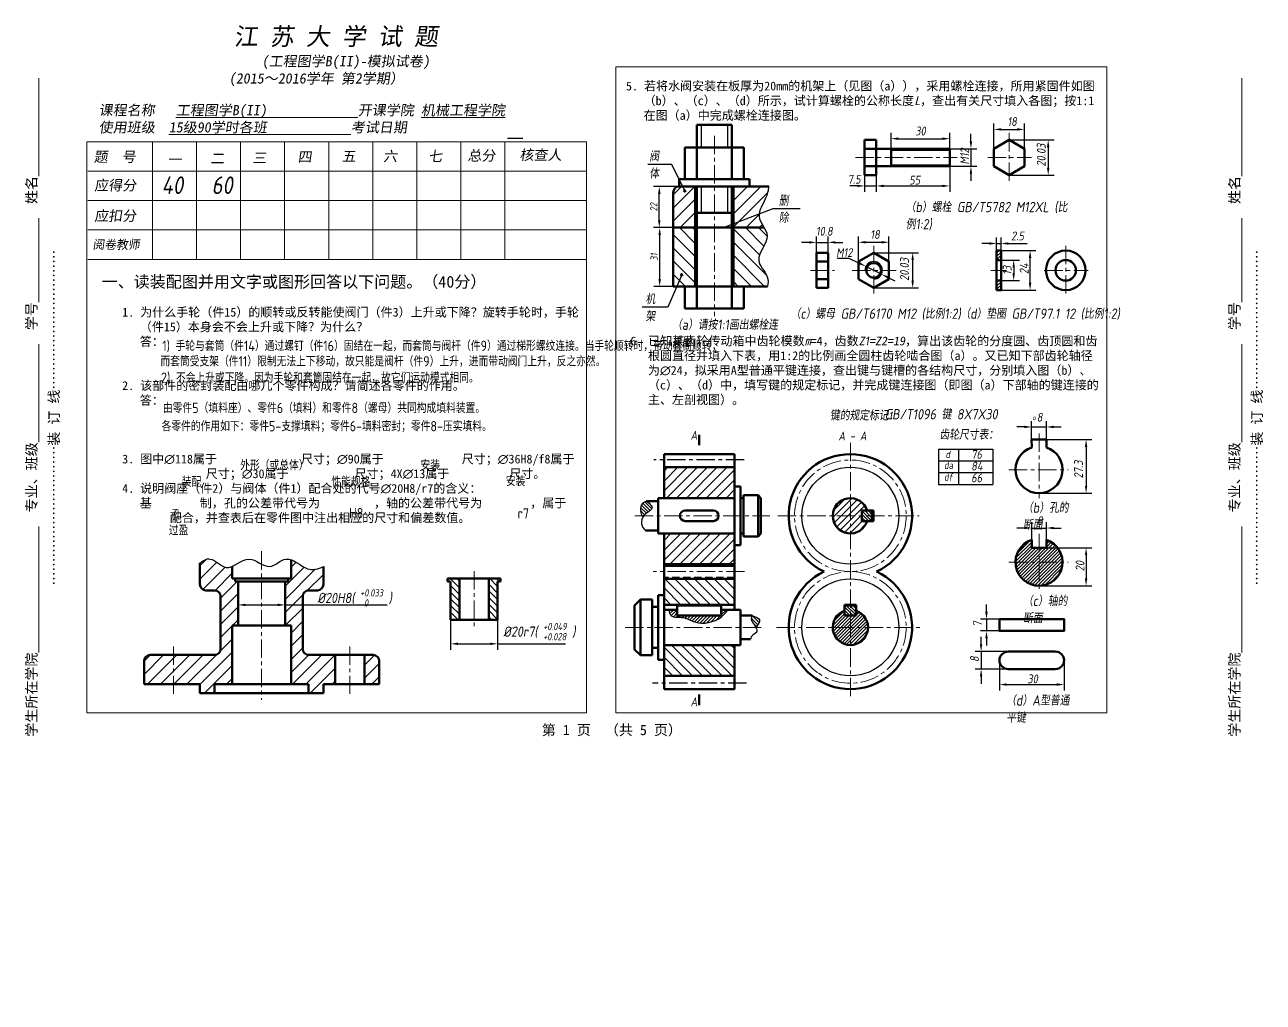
# Model space of a CAD drawing. Header units: millimetres. Extents: x -14 to 1037, y -1 to 431.
# Drawn here: x -14.1 to 407.4, y -1 to 331.9 of the extents above; entities that cross this region are included whole.
import ezdxf

# ---------------------------------------------------------------- set-up
doc = ezdxf.new("R2010")
doc.units = ezdxf.units.MM
doc.linetypes.add('CENTER', pattern=[2, 1.25, -0.25, 0.25, -0.25])
doc.linetypes.add('DASHED', pattern=[0.75, 0.5, -0.25])
for name, color, linetype, lineweight in [('4', 7, 'Continuous', 18), ('中心线', 7, 'CENTER', 18), ('答案', 1, 'Continuous', 50), ('粗实线', 7, 'Continuous', 50)]:
    doc.layers.add(name, color=color, linetype=linetype, lineweight=lineweight)
doc.layers.add('细实线', color=7, linetype='Continuous')
doc.styles.get("Standard").update_dxf_attribs({"font": 'gbenor.shx', "oblique": 8, "bigfont": 'gbcbig.shx'})
doc.styles.add('style2', font='')
doc.styles.add('style3', font='gbenor.shx', dxfattribs={"oblique": 10, "bigfont": 'gbcbig.shx'})
doc.styles.get('style2').set_extended_font_data('SimSun')
doc.dimstyles.new('ISO-25', dxfattribs={"dimtxt": 2.5, "dimasz": 2.5, "dimexe": 2, "dimexo": 0, "dimtad": 1, "dimdec": 0, "dimlfac": 1.55, "dimdsep": 46, "dimtxsty": 'Standard', "dimcen": 2.5, "dimadec": 0, "dimazin": 0, "dimtfac": 1, "dimtdec": 0, "dimtmove": 0, "dimatfit": 3, "dimfxl": 0, "dimarcsym": 0})
pattern_1 = [(135, (-1.38736, 3.9865), (-0.561266, -0.561266), [])]

# ---------------------------------------------------------------- blocks, each defined once
blk = doc.blocks.new('*D84')
at = {"layer": 'DEFPOINTS', "color": 0, "ltscale": 0.5, "transparency": 16777216}
for p in [(201.83, 276.78), (208.57, 276.78), (206.57, 262.78)]:
    blk.add_point(p, dxfattribs=at)
at = {"layer": '细实线', "color": 0, "lineweight": -2, "ltscale": 0.5, "transparency": 16777216}
for p, q in [((208.57, 276.78), (199.83, 276.78)), ((201.83, 265.28), (201.83, 274.28)), ((206.57, 262.78), (199.83, 262.78))]:
    blk.add_line(p, q, dxfattribs=at)
at = {"layer": '细实线', "color": 0, "ltscale": 0.5, "transparency": 16777216}
for points in [[(201.41, 274.28), (202.25, 274.28), (201.83, 276.78)], [(201.41, 265.28), (202.25, 265.28), (201.83, 262.78)]]:
    blk.add_solid(points, dxfattribs=at)
at = {"layer": '细实线', "color": 0, "ltscale": 0.5, "transparency": 16777216, "insert": (199.96, 269.78), "char_height": 2.5, "attachment_point": 5, "rotation": 90}
blk.add_mtext('22', dxfattribs=at)
blk = doc.blocks.new('*D85')
at = {"layer": 'DEFPOINTS', "color": 0, "ltscale": 0.5, "transparency": 16777216}
for p in [(201.96, 262.78), (206.57, 262.78), (206.57, 242.78)]:
    blk.add_point(p, dxfattribs=at)
at = {"layer": '细实线', "color": 0, "lineweight": -2, "ltscale": 0.5, "transparency": 16777216}
for p, q in [((206.57, 262.78), (199.96, 262.78)), ((201.96, 245.28), (201.96, 260.28)), ((206.57, 242.78), (199.96, 242.78))]:
    blk.add_line(p, q, dxfattribs=at)
at = {"layer": '细实线', "color": 0, "ltscale": 0.5, "transparency": 16777216}
for points in [[(201.54, 260.28), (202.37, 260.28), (201.96, 262.78)], [(201.54, 245.28), (202.37, 245.28), (201.96, 242.78)]]:
    blk.add_solid(points, dxfattribs=at)
at = {"layer": '细实线', "color": 0, "ltscale": 0.5, "transparency": 16777216, "insert": (200.08, 252.78), "char_height": 2.5, "attachment_point": 5, "rotation": 90}
blk.add_mtext('31', dxfattribs=at)

msp = doc.modelspace()

# ---------------------------------------------------------------- hatches: boundary and pattern name
at = {"layer": '答案', "lineweight": -3, "ltscale": 0.5}
h = msp.add_hatch(dxfattribs=at)
h.set_pattern_fill('ANSI31', color=256, scale=0.25)
edge = h.paths.add_edge_path()
edge.add_spline(control_points=[(205.07, 132.65), (205.2, 131.83), (205.76, 129.77), (210.23, 130.49), (215.05, 127.25), (221.89, 128.54), (224.53, 131.77), (225.16, 132.65)], knot_values=[0.831968, 0.831968, 0.831968, 0.831968, 3.063224, 7.053281, 11.375862, 20.680567, 23.900374, 23.900374, 23.900374, 23.900374], degree=3, periodic=0)
edge.add_line((225.16, 132.65), (224.26, 132.65))
edge.add_line((224.26, 132.65), (222.93, 132.65))
edge.add_line((222.93, 132.65), (222.93, 130.65))
edge.add_line((222.93, 130.65), (207.93, 130.65))
edge.add_line((207.93, 130.65), (207.93, 132.65))
edge.add_line((207.93, 132.65), (206.47, 132.65))
edge.add_line((206.47, 132.65), (205.07, 132.65))
h = msp.add_hatch(dxfattribs=at)
h.set_pattern_fill('ANSI31', color=256, scale=0.25)
h.paths.add_polyline_path([(268.86, 132.31), (268.86, 130.65), (266.86, 130.65), (266.86, 126.65), (272.86, 126.65, 0.317837)])
h.paths.add_polyline_path([(266.86, 130.65), (264.86, 130.65), (264.86, 132.31, 0.317837), (260.86, 126.65), (266.86, 126.65)])
h.paths.add_polyline_path([(266.86, 126.65), (260.86, 126.65, 0.414214), (266.86, 120.65)])
h.paths.add_polyline_path([(272.86, 126.65), (266.86, 126.65), (266.86, 120.65, 0.414214)])
h = msp.add_hatch(dxfattribs=at)
h.set_pattern_fill('ANSI31', color=256, scale=0.25, angle=90)
h.paths.add_polyline_path([(268.86, 134.15), (266.86, 134.15), (266.86, 130.65), (268.86, 130.65)])
h.paths.add_polyline_path([(266.86, 134.15), (264.86, 134.15), (264.86, 130.65), (266.86, 130.65)])
at = {"layer": '粗实线', "ltscale": 0.5}
h = msp.add_hatch(color=256, dxfattribs=at)
h.dxf.hatch_style = 1
h.paths.add_polyline_path([(210.75, 275.29, 1), (210.25, 275.29, 1)])
h = msp.add_hatch(color=256, dxfattribs=at)
h.dxf.hatch_style = 1
h.paths.add_polyline_path([(209.7, 246.69, 1), (209.2, 246.69, 1)])
at = {"layer": '细实线', "ltscale": 0.5}
h = msp.add_hatch(dxfattribs=at)
h.set_pattern_fill('ANSI31', color=256)
h.paths.add_polyline_path([(214.07, 276.78), (208.57, 276.78, 0.414214), (206.57, 274.78), (206.57, 262.78), (214.07, 262.78)])
edge = h.paths.add_edge_path()
edge.add_spline(control_points=[(237.53, 262.78), (236.8, 264.07), (234.56, 267.33), (238.1, 271.94), (238.92, 275.42), (239.08, 276.78)], knot_values=[6.663327, 6.663327, 6.663327, 6.663327, 10.867077, 17.379714, 21.491379, 21.491379, 21.491379, 21.491379], degree=3, periodic=0)
edge.add_line((239.08, 276.78), (227.07, 276.78))
edge.add_line((227.07, 276.78), (227.07, 262.78))
edge.add_line((227.07, 262.78), (237.53, 262.78))
h = msp.add_hatch(dxfattribs=at)
h.set_pattern_fill('ANSI31', color=256, angle=90)
h.paths.add_polyline_path([(214.07, 262.78), (206.57, 262.78), (206.57, 242.78), (214.07, 242.78)])
edge = h.paths.add_edge_path()
edge.add_spline(control_points=[(238.64, 242.78), (238.91, 243.89), (238.94, 246.93), (233.06, 252.28), (239.78, 258.22), (238.04, 261.87), (237.53, 262.78)], knot_values=[21.491379, 21.491379, 21.491379, 21.491379, 25.043055, 31.348343, 40.185972, 43.14161, 43.14161, 43.14161, 43.14161], degree=3, periodic=0)
edge.add_line((237.53, 262.78), (227.07, 262.78))
edge.add_line((227.07, 262.78), (227.07, 242.78))
edge.add_line((227.07, 242.78), (238.64, 242.78))
h = msp.add_hatch(dxfattribs=at)
h.set_pattern_fill('ANSI31', color=256, scale=0.25)
h.set_pattern_definition([(45, (0, -4.1797), (-0.561266, 0.561266), [])])
h.paths.add_polyline_path([(316.65, 251.71), (318.15, 251.71), (318.15, 254.96), (316.65, 254.96)])
h.paths.add_polyline_path([(318.15, 244.75), (316.65, 244.75), (316.65, 241.5), (318.15, 241.5)])
h = msp.add_hatch(dxfattribs=at)
h.set_pattern_fill('ANSI31', color=256, scale=0.75)
h.paths.add_polyline_path([(227.43, 181.15), (203.43, 181.15), (203.43, 170.65), (227.43, 170.65)])
h.paths.add_polyline_path([(227.43, 158.65), (203.43, 158.65), (203.43, 148.15), (227.43, 148.15)])
h = msp.add_hatch(dxfattribs=at)
h.set_pattern_fill('ANSI31', color=256, scale=0.25, angle=90)
h.set_pattern_definition(pattern_1)
edge = h.paths.add_edge_path()
edge.add_spline(control_points=[(197.5, 169.65), (196.55, 169.18), (194.92, 168.37), (195.56, 165.04), (196, 164.65)], knot_values=[0, 0, 0, 0, 3.102062, 5.269666, 5.269666, 5.269666, 5.269666], degree=3, periodic=0)
edge.add_line((196, 164.65), (196.5, 164.65))
edge.add_spline(control_points=[(196.5, 164.65), (196.56, 164.73), (197.39, 165.7), (200.41, 166.9), (198.85, 168.63), (197.5, 169.65)], knot_values=[2.233648, 2.233648, 2.233648, 2.233648, 2.518069, 5.729177, 9.716495, 9.716495, 9.716495, 9.716495], degree=3, periodic=0)
h = msp.add_hatch(dxfattribs=at)
h.set_pattern_fill('ANSI31', color=256, scale=0.5)
h.set_pattern_definition([(45, (-6.9368, 3.9865), (-1.122532, 1.122532), [])])
h.paths.add_polyline_path([(266.86, 170.65), (266.86, 164.65), (270.8, 164.65), (270.8, 166.45), (272.58, 166.45, 0.327538)])
h.paths.add_polyline_path([(266.86, 170.65, 0.414214), (260.86, 164.65), (266.86, 164.65)])
h.paths.add_polyline_path([(266.86, 164.65), (260.86, 164.65, 0.414214), (266.86, 158.65)])
h.paths.add_polyline_path([(272.58, 162.85), (270.8, 162.85), (270.8, 164.65), (266.86, 164.65), (266.86, 158.65, 0.327538)])
h = msp.add_hatch(dxfattribs=at)
h.set_pattern_fill('ANSI31', color=256, scale=0.25, angle=90)
h.set_pattern_definition([(135, (-6.9368, 3.9865), (-0.561266, -0.561266), [])])
h.paths.add_polyline_path([(274.21, 166.45), (270.8, 166.45), (270.8, 164.65), (274.21, 164.65)])
h.paths.add_polyline_path([(274.21, 164.65), (270.8, 164.65), (270.8, 162.85), (274.21, 162.85)])
h = msp.add_hatch(dxfattribs=at)
h.set_pattern_fill('ANSI31', color=256, scale=0.25)
h.paths.add_polyline_path([(331.09, 153.77), (328.58, 153.77), (328.57, 156.42, 0.324003), (323.07, 148.82), (331.1, 148.82)])
h.paths.add_polyline_path([(331.1, 148.82), (323.07, 148.82, 0.41639), (331.13, 140.82)])
h.paths.add_polyline_path([(333.57, 156.42), (333.58, 153.77), (331.09, 153.77), (331.1, 148.82), (339.07, 148.82, 0.32381)])
h.paths.add_polyline_path([(339.07, 148.82), (331.1, 148.82), (331.13, 140.82, 0.412041)])
h = msp.add_hatch(dxfattribs=at)
h.set_pattern_fill('ANSI31', color=256)
h.set_pattern_definition([(45, (55.3815, 135.0363), (-2.24506, 2.24506), [])])
edge = h.paths.add_edge_path()
edge.add_line((58.49, 142.26), (57.49, 142.26))
edge.add_line((57.49, 142.26), (57.49, 143.26))
edge.add_line((57.49, 143.26), (56.49, 143.26))
edge.add_line((56.49, 143.26), (56.49, 147.43))
edge.add_spline(control_points=[(56.49, 147.43), (55.78, 147.13), (53.19, 146.5), (49.56, 151.11), (46.65, 149.5), (45.49, 148.55)], knot_values=[2.377176, 2.377176, 2.377176, 2.377176, 4.666946, 10.783545, 14.83284, 14.83284, 14.83284, 14.83284], degree=3, periodic=0)
edge.add_line((45.49, 148.55), (45.49, 141.26))
edge.add_arc((47.49, 141.26), 2, 180, 270)
edge.add_line((47.49, 139.26), (50.49, 139.26))
edge.add_arc((50.49, 137.26), 2, 0, 90, ccw=False)
edge.add_line((52.49, 137.26), (52.49, 119.26))
edge.add_arc((50.49, 119.26), 2, -90, 0, ccw=False)
edge.add_line((50.49, 117.26), (36.49, 117.26))
edge.add_line((36.49, 117.26), (36.49, 107.26))
edge.add_line((36.49, 107.26), (45.49, 107.26))
edge.add_line((45.49, 107.26), (45.49, 104.26))
edge.add_line((45.49, 104.26), (50.49, 104.26))
edge.add_line((50.49, 104.26), (50.49, 107.26))
edge.add_line((50.49, 107.26), (56.49, 107.26))
edge.add_line((56.49, 107.26), (56.49, 127.26))
edge.add_line((56.49, 127.26), (58.49, 127.26))
edge.add_line((58.49, 127.26), (58.49, 142.26))
edge = h.paths.add_edge_path()
edge.add_arc((82.49, 137.26), 2, 90, 180, ccw=False)
edge.add_line((82.49, 139.26), (85.49, 139.26))
edge.add_arc((85.49, 141.26), 2, 270, 360)
edge.add_line((87.49, 141.26), (87.49, 147.41))
edge.add_spline(control_points=[(87.49, 147.41), (85.67, 146.45), (81.97, 145.54), (78.33, 149.07), (76.49, 149.72)], knot_values=[36.334372, 36.334372, 36.334372, 36.334372, 42.207983, 48.317168, 48.317168, 48.317168, 48.317168], degree=3, periodic=0)
edge.add_line((76.49, 149.72), (76.49, 143.26))
edge.add_line((76.49, 143.26), (75.49, 143.26))
edge.add_line((75.49, 143.26), (75.49, 142.26))
edge.add_line((75.49, 142.26), (74.49, 142.26))
edge.add_line((74.49, 142.26), (74.49, 127.26))
edge.add_line((74.49, 127.26), (76.49, 127.26))
edge.add_line((76.49, 127.26), (76.49, 107.26))
edge.add_line((76.49, 107.26), (82.49, 107.26))
edge.add_line((82.49, 107.26), (82.49, 104.26))
edge.add_line((82.49, 104.26), (87.49, 104.26))
edge.add_line((87.49, 104.26), (87.49, 107.26))
edge.add_line((87.49, 107.26), (91.49, 107.26))
edge.add_line((91.49, 107.26), (91.49, 117.26))
edge.add_line((91.49, 117.26), (82.49, 117.26))
edge.add_arc((82.49, 119.26), 2, 180, 270, ccw=False)
edge.add_line((80.49, 119.26), (80.49, 137.26))
h.paths.add_polyline_path([(106.49, 115.26, 0.414214), (104.49, 117.26), (101.49, 117.26), (101.49, 107.26), (106.49, 107.26)])
h.paths.add_polyline_path([(36.49, 117.26), (28.49, 117.26, 0.414214), (26.49, 115.26), (26.49, 107.26), (36.49, 107.26)])
h = msp.add_hatch(dxfattribs=at)
h.set_pattern_fill('ANSI31', color=256, scale=0.5, angle=90)
h.paths.add_polyline_path([(133.79, 143.26), (129.79, 143.26), (129.79, 142.26), (130.79, 142.26), (130.79, 129.26), (133.79, 129.26)])
h.paths.add_polyline_path([(146.79, 142.26), (147.79, 142.26), (147.79, 143.26), (143.79, 143.26), (143.79, 129.26), (146.79, 129.26)])
h = msp.add_hatch(dxfattribs=at)
h.set_pattern_fill('ANSI31', color=256, scale=0.75, angle=90)
h.paths.add_polyline_path([(227.43, 134.35), (227.43, 143.15), (203.43, 143.15), (203.43, 134.35)])
h.paths.add_polyline_path([(203.43, 120.65), (203.43, 110.15), (227.43, 110.15), (227.43, 120.65)])
h = msp.add_hatch(dxfattribs=at)
h.set_pattern_fill('ANSI31', color=256, scale=0.25, angle=90)
h.set_pattern_definition(pattern_1)
edge = h.paths.add_edge_path()
edge.add_spline(control_points=[(233.41, 130.65), (233.15, 130.14), (232.94, 128.86), (234.26, 127.43), (234.72, 126.65)], knot_values=[3.210129, 3.210129, 3.210129, 3.210129, 4.977128, 7.565343, 7.565343, 7.565343, 7.565343], degree=3, periodic=0)
edge.add_spline(control_points=[(234.72, 126.65), (235.43, 127.61), (236.85, 129.54), (234.56, 130.28), (233.41, 130.65)], knot_values=[0, 0, 0, 0, 2.852221, 5.738363, 5.738363, 5.738363, 5.738363], degree=3, periodic=0)

# ---------------------------------------------------------------- linework, layer by layer
at = {"lineweight": -3, "ltscale": 0.5}
msp.add_line((150.11, 293.29), (155.41, 293.29), dxfattribs=at)
at = {"layer": '4'}
for p, q in [((187.04, 97.58), (187.04, 317.58)), ((354.13, 317.58), (187.04, 317.58)), ((354.13, 97.58), (354.13, 317.58)), ((177.04, 291.97), (7.04, 291.97)), ((7.04, 291.97), (7.04, 97.58)), ((29.32, 291.97), (29.32, 261.97)), ((44.32, 291.97), (59.32, 291.97)), ((44.32, 291.97), (44.32, 251.97)), ((59.32, 291.97), (59.32, 251.97)), ((74.32, 291.97), (74.32, 251.97)), ((89.32, 291.97), (89.32, 251.97)), ((104.32, 291.97), (104.32, 251.97)), ((119.32, 291.97), (119.32, 251.97)), ((134.32, 291.97), (134.32, 251.97)), ((149.24, 251.97), (149.24, 291.97)), ((177.04, 97.58), (177.04, 291.97)), ((177.04, 281.97), (7.32, 281.97)), ((177.04, 271.97), (7.32, 271.97)), ((177.04, 261.97), (7.32, 261.97)), ((29.32, 261.97), (29.32, 251.97)), ((29.32, 251.97), (7.32, 251.97)), ((29.32, 251.97), (177.04, 251.97)), ((7.04, 97.58), (177.04, 97.58)), ((187.04, 97.58), (354.13, 97.58))]:
    msp.add_line(p, q, dxfattribs=at)
at = {"layer": '中心线', "ltscale": 5}
for p, q in [((220.57, 294.08), (220.57, 232.65)), ((320.92, 295), (320.92, 278.35)), ((268.55, 286.66), (303.16, 286.66)), ((313.64, 286.66), (328.52, 286.66)), ((274.79, 256.57), (274.79, 239.91)), ((340.15, 256.57), (340.15, 239.91)), ((253.28, 248.23), (261.45, 248.23)), ((267.51, 248.23), (282.4, 248.23)), ((314.65, 248.23), (320.04, 248.23)), ((332.87, 248.23), (347.76, 248.23)), ((331.07, 192.72), (331.13, 170.61)), ((266.86, 189.52), (266.86, 102.92)), ((320.81, 180.35), (341.02, 180.35)), ((193.51, 164.65), (239.5, 164.65)), ((242.21, 164.65), (290.29, 164.65)), ((331.07, 158.48), (331.13, 139.08)), ((66.49, 152.55), (66.49, 101.95)), ((320.81, 148.82), (341.02, 148.82)), ((138.79, 145.8), (138.79, 126.31)), ((230.86, 145.65), (199.74, 145.65)), ((190.23, 126.65), (237.36, 126.65)), ((241.76, 126.65), (290.66, 126.65)), ((36.49, 120.14), (36.49, 104.03)), ((96.49, 120.14), (96.49, 104.03))]:
    msp.add_line(p, q, dxfattribs=at)
for centre in [(266.86, 164.65), (266.86, 126.65)]:
    msp.add_circle(centre, 19, dxfattribs=at)
at = {"layer": '答案', "ltscale": 5}
for p, q in [((214.57, 297.78), (214.57, 279.28)), ((226.57, 297.78), (226.57, 279.28)), ((208.57, 279.28), (208.57, 276.78)), ((214.57, 276.78), (214.57, 235.28)), ((226.57, 276.78), (226.57, 235.28))]:
    msp.add_line(p, q, dxfattribs=at)
at = {"layer": '答案', "ltscale": 0.5}
for p, q in [((214.57, 297.78), (226.57, 297.78)), ((210.57, 290.08), (230.57, 290.08)), ((210.57, 279.28), (210.57, 290.08)), ((230.57, 279.28), (230.57, 290.08)), ((208.57, 279.28), (232.57, 279.28)), ((232.57, 276.78), (232.57, 279.28)), ((214.57, 267.78), (226.57, 267.78)), ((210.57, 242.78), (210.57, 235.28)), ((230.57, 242.78), (230.57, 235.28)), ((210.57, 235.28), (230.57, 235.28)), ((227.43, 185.65), (203.43, 185.65)), ((227.43, 181.15), (203.43, 181.15)), ((227.43, 148.15), (203.43, 148.15)), ((227.43, 147.65), (203.43, 147.65)), ((227.43, 143.15), (203.43, 143.15)), ((206.47, 132.65), (207.93, 132.65)), ((207.93, 130.65), (207.93, 134.15)), ((222.93, 134.15), (207.93, 134.15)), ((222.93, 130.65), (222.93, 134.15)), ((224.26, 132.65), (222.93, 132.65)), ((264.86, 134.15), (268.86, 134.15)), ((264.86, 134.15), (264.86, 130.65)), ((268.86, 134.15), (268.86, 130.65)), ((222.93, 130.65), (207.93, 130.65)), ((264.86, 130.65), (268.86, 130.65)), ((227.43, 110.15), (203.43, 110.15)), ((227.43, 105.65), (203.43, 105.65))]:
    msp.add_line(p, q, dxfattribs=at)
at = {"layer": '答案', "lineweight": -3, "ltscale": 5}
for p, q in [((216.07, 297.78), (216.07, 290.08)), ((225.07, 297.78), (225.07, 290.08)), ((216.07, 276.78), (216.07, 267.78)), ((225.07, 276.78), (225.07, 267.78))]:
    msp.add_line(p, q, dxfattribs=at)
at = {"layer": '答案', "lineweight": -3, "ltscale": 0.5}
for p, q in [((223.73, 262.78), (240.54, 269.33)), ((240.54, 269.33), (249.78, 269.33)), ((214.57, 262.78), (226.57, 262.78))]:
    msp.add_line(p, q, dxfattribs=at)
at = {"layer": '答案', "linetype": 'CENTER', "lineweight": -3, "ltscale": 5}
for p, q in [((230.72, 183.65), (199.92, 183.65)), ((231.48, 107.65), (199.54, 107.65))]:
    msp.add_line(p, q, dxfattribs=at)
at = {"layer": '答案', "linetype": 'DASHED', "lineweight": -3, "ltscale": 5}
msp.add_line((227.43, 143.65), (203.43, 143.65), dxfattribs=at)
at = {"layer": '答案', "lineweight": -3, "ltscale": 0.5}
for centre in [(266.86, 164.65), (266.86, 126.65)]:
    msp.add_circle(centre, 16.5, dxfattribs=at)
at = {"layer": '答案', "ltscale": 0.5}
for centre, start, end in [((266.86, 164.65), 295.2088, 244.7912), ((266.86, 126.65), 115.2088, 64.7912)]:
    msp.add_arc(centre, 21, start, end, dxfattribs=at)
at = {"layer": '粗实线', "ltscale": 0.5}
for p, q in [((271.69, 292.66), (271.69, 280.66)), ((271.69, 292.66), (275.69, 292.66)), ((275.69, 292.66), (275.69, 280.66)), ((271.69, 289.66), (300.69, 289.66)), ((280.69, 289.66), (280.69, 283.66)), ((300.69, 289.66), (300.69, 283.66)), ((271.69, 283.66), (300.69, 283.66)), ((271.69, 280.66), (275.69, 280.66)), ((206.57, 274.78), (206.57, 242.78)), ((208.57, 276.78), (239.08, 276.78)), ((214.07, 276.78), (214.07, 242.78)), ((227.07, 276.78), (227.07, 242.78)), ((206.57, 262.78), (214.57, 262.78)), ((214.57, 262.78), (226.57, 262.78)), ((226.57, 262.78), (237.53, 262.78)), ((255.28, 254.23), (259.28, 254.23)), ((255.28, 254.23), (255.28, 242.23)), ((259.28, 254.23), (259.28, 242.23)), ((316.65, 254.96), (316.65, 241.5)), ((318.15, 254.96), (316.65, 254.96)), ((318.15, 254.96), (318.15, 241.5)), ((255.28, 251.23), (259.28, 251.23)), ((318.15, 251.71), (316.65, 251.71)), ((255.28, 245.23), (259.28, 245.23)), ((318.15, 244.75), (316.65, 244.75)), ((206.57, 242.78), (238.64, 242.78)), ((255.28, 242.23), (259.28, 242.23)), ((318.15, 241.5), (316.65, 241.5)), ((215.43, 188.65), (215.43, 192.24)), ((203.43, 185.65), (203.43, 170.65)), ((227.43, 185.65), (227.43, 132.65)), ((229.43, 174.65), (227.43, 174.65)), ((229.43, 174.65), (229.43, 154.65)), ((201.43, 169.65), (197.5, 169.65)), ((201.43, 170.65), (201.43, 158.65)), ((227.43, 170.65), (201.43, 170.65)), ((230.43, 170.65), (229.43, 170.65)), ((230.43, 171.65), (230.43, 157.65)), ((235.43, 171.65), (230.43, 171.65)), ((235.43, 171.65), (235.43, 157.65)), ((236.43, 170.65), (235.43, 171.65)), ((236.43, 170.65), (236.43, 158.65)), ((210.63, 166.45), (220.23, 166.45)), ((270.8, 166.45), (274.71, 166.45)), ((270.8, 166.45), (270.8, 162.85)), ((274.21, 166.45), (274.21, 162.85)), ((274.71, 166.45), (274.71, 162.85)), ((210.63, 162.85), (220.23, 162.85)), ((270.8, 162.85), (274.71, 162.85)), ((201.43, 159.65), (197.13, 159.65)), ((227.43, 158.65), (201.43, 158.65)), ((203.43, 158.65), (203.43, 105.65)), ((230.43, 158.65), (229.43, 158.65)), ((235.43, 157.65), (230.43, 157.65)), ((236.43, 158.65), (235.43, 157.65)), ((229.43, 154.65), (227.43, 154.65)), ((328.58, 153.77), (333.58, 153.77)), ((45.49, 141.26), (45.49, 148.55)), ((76.49, 143.26), (76.49, 149.72)), ((56.49, 143.26), (56.49, 147.43)), ((87.49, 141.26), (87.49, 147.41)), ((57.49, 143.26), (57.49, 142.26)), ((58.49, 142.26), (58.49, 127.26)), ((74.49, 142.26), (74.49, 127.26)), ((75.49, 143.26), (75.49, 142.26)), ((129.79, 143.26), (129.79, 142.26)), ((130.79, 142.26), (130.79, 129.26)), ((146.79, 142.26), (146.79, 129.26)), ((147.79, 143.26), (147.79, 142.26)), ((195.43, 136.15), (193.43, 134.15)), ((195.43, 136.15), (195.43, 117.15)), ((199.43, 136.15), (195.43, 136.15)), ((199.43, 136.15), (199.43, 117.15)), ((201.43, 137.65), (201.43, 115.65)), ((201.43, 137.65), (203.43, 137.65)), ((193.43, 134.15), (193.43, 119.15)), ((201.43, 133.65), (199.43, 133.65)), ((227.43, 134.35), (203.43, 134.35)), ((206.47, 132.65), (203.43, 132.65)), ((229.43, 132.65), (224.26, 132.65)), ((229.43, 132.65), (229.43, 120.65)), ((264.86, 134.35), (268.86, 134.35)), ((264.86, 134.35), (264.86, 132.31)), ((268.86, 134.35), (268.86, 132.31)), ((56.49, 127.26), (56.49, 107.26)), ((76.49, 127.26), (76.49, 107.26)), ((195.43, 117.15), (193.43, 119.15)), ((201.43, 119.65), (199.43, 119.65)), ((229.43, 120.65), (203.43, 120.65)), ((227.43, 120.65), (227.43, 105.65)), ((320.61, 118.43), (336.61, 118.43)), ((199.43, 117.15), (195.43, 117.15)), ((201.43, 115.65), (203.43, 115.65)), ((317.61, 115.43), (317.61, 115.43)), ((339.61, 115.43), (339.61, 115.43)), ((320.61, 112.43), (336.61, 112.43)), ((215.43, 100.17), (215.43, 103.76))]:
    msp.add_line(p, q, dxfattribs=at)
at = {"layer": '粗实线', "ltscale": 5}
for p, q in [((328.56, 190.61), (328.57, 187.95)), ((328.56, 190.61), (333.56, 190.61)), ((333.56, 190.61), (333.57, 187.95)), ((328.57, 156.42), (328.58, 153.77)), ((333.57, 156.42), (333.58, 153.77)), ((47.49, 139.26), (50.49, 139.26)), ((56.49, 143.26), (76.49, 143.26)), ((57.49, 142.26), (75.49, 142.26)), ((82.49, 139.26), (85.49, 139.26)), ((129.79, 143.26), (147.79, 143.26)), ((129.79, 142.26), (130.79, 142.26)), ((133.79, 143.26), (133.79, 129.26)), ((143.79, 143.26), (143.79, 129.26)), ((146.79, 142.26), (147.79, 142.26)), ((52.49, 137.26), (52.49, 119.26)), ((80.49, 137.26), (80.49, 119.26)), ((56.49, 127.26), (76.49, 127.26)), ((130.79, 129.26), (146.79, 129.26)), ((229.43, 130.65), (233.41, 130.65)), ((229.43, 122.65), (232.89, 122.65)), ((26.49, 115.26), (26.49, 107.26)), ((28.49, 117.26), (50.49, 117.26)), ((82.49, 117.26), (104.49, 117.26)), ((91.49, 117.26), (91.49, 107.26)), ((101.49, 117.26), (101.49, 107.26)), ((106.49, 115.26), (106.49, 107.26)), ((26.49, 107.26), (45.49, 107.26)), ((45.49, 107.26), (45.49, 104.26)), ((50.49, 107.26), (50.49, 104.26)), ((50.49, 107.26), (82.49, 107.26)), ((82.49, 107.26), (82.49, 104.26)), ((87.49, 107.26), (87.49, 104.26)), ((87.49, 107.26), (106.49, 107.26)), ((45.49, 104.26), (87.49, 104.26))]:
    msp.add_line(p, q, dxfattribs=at)
at = {"layer": '粗实线', "ltscale": 0.5}
for points in [[(320.92, 292.66), (315.72, 289.66), (315.72, 283.66), (320.92, 280.66), (326.11, 283.66), (326.11, 289.66)], [(274.79, 254.23), (269.6, 251.23), (269.6, 245.23), (274.79, 242.23), (279.99, 245.23), (279.99, 251.23)], [(317.61, 129.45), (339.61, 129.45), (339.61, 125.45), (317.61, 125.45)]]:
    msp.add_lwpolyline(points, close=True, dxfattribs=at)
for centre, radius in [((210.5, 275.29), 0.252), ((340.15, 248.23), 6.73), ((274.79, 248.23), 2.5), ((340.15, 248.23), 3.48), ((209.45, 246.69), 0.252)]:
    msp.add_circle(centre, radius, dxfattribs=at)
for centre, radius, start, end in [((208.57, 274.78), 2, 90, 180), ((331.07, 180.35), 8, 108.1902, 71.77), ((266.86, 164.65), 6, 17.4576, 342.5424), ((210.63, 164.65), 1.8, 90, 180), ((210.63, 164.65), 1.8, 180, 270), ((220.23, 164.65), 1.8, 0, 90), ((220.23, 164.65), 1.8, 270, 0), ((331.07, 148.82), 8, 108.1902, 71.77), ((47.49, 141.26), 2, 180, 270), ((85.49, 141.26), 2, 270, 0), ((266.86, 126.65), 6, 109.4712, 70.5288), ((320.61, 115.43), 3, 90, 180), ((336.61, 115.43), 3, 0, 90), ((320.61, 115.43), 3, 180, 270), ((336.61, 115.43), 3, 270, 0)]:
    msp.add_arc(centre, radius, start, end, dxfattribs=at)
at = {"layer": '粗实线', "ltscale": 5}
for centre, radius, start, end in [((50.49, 137.26), 2, 0, 90), ((82.49, 137.26), 2, 90, 180), ((50.49, 119.26), 2, 270, 0), ((82.49, 119.26), 2, 180, 270), ((28.49, 115.26), 2, 90, 180), ((104.49, 115.26), 2, 360, 90), ((0, 0, 0), 1, 0, 0)]:
    msp.add_arc(centre, radius, start, end, dxfattribs=at)
at = {"layer": '细实线', "ltscale": 0.5}
for p, q in [((280.69, 289.66), (280.69, 295.06)), ((300.69, 289.66), (300.69, 295.06)), ((315.72, 289.66), (315.72, 298.22)), ((318.22, 296.22), (323.61, 296.22)), ((326.11, 289.66), (326.11, 298.22)), ((283.19, 293.06), (298.19, 293.06)), ((307.89, 292.16), (307.89, 294.66)), ((320.92, 292.66), (336.19, 292.66)), ((280.69, 289.16), (300.69, 289.16)), ((300.69, 289.66), (309.89, 289.66)), ((307.89, 289.66), (307.89, 283.66)), ((334.19, 290.16), (334.19, 283.16)), ((206.04, 284.29), (197.9, 284.29)), ((210.5, 275.29), (206.04, 284.29)), ((280.69, 284.16), (300.69, 284.16)), ((300.69, 283.66), (309.89, 283.66)), ((300.69, 283.66), (300.69, 274.97)), ((271.69, 280.66), (271.69, 274.97)), ((275.69, 280.66), (275.69, 274.97)), ((275.69, 280.66), (275.69, 274.97)), ((307.89, 281.16), (307.89, 278.66)), ((320.92, 280.66), (336.19, 280.66)), ((269.19, 276.97), (266.69, 276.97)), ((271.69, 276.97), (275.69, 276.97)), ((278.19, 276.97), (298.19, 276.97)), ((278.19, 276.97), (280.69, 276.97)), ((252.78, 257.76), (250.28, 257.76)), ((255.28, 254.23), (255.28, 259.76)), ((255.28, 257.76), (259.28, 257.76)), ((259.28, 254.23), (259.28, 259.76)), ((261.78, 257.76), (264.28, 257.76)), ((269.6, 251.23), (269.6, 259.79)), ((272.1, 257.79), (277.49, 257.79)), ((279.99, 251.23), (279.99, 259.79)), ((314.15, 257.37), (311.65, 257.37)), ((316.65, 254.96), (316.65, 259.37)), ((316.65, 257.37), (318.15, 257.37)), ((318.15, 254.96), (318.15, 259.37)), ((320.65, 257.37), (326.99, 257.37)), ((274.79, 254.23), (290.06, 254.23)), ((318.15, 254.96), (330.02, 254.96)), ((262.38, 252.43), (266.38, 252.43)), ((266.38, 252.43), (269.87, 250.69)), ((277.48, 246.89), (272.11, 249.57)), ((288.06, 251.73), (288.06, 244.73)), ((318.15, 251.71), (324.44, 251.71)), ((322.44, 249.21), (322.44, 247.25)), ((328.02, 244), (328.02, 252.46)), ((209.45, 246.69), (204.72, 235.68)), ((279.71, 245.77), (281.95, 244.66)), ((318.15, 244.75), (324.44, 244.75)), ((274.79, 242.23), (290.06, 242.23)), ((318.15, 241.5), (330.02, 241.5)), ((204.72, 235.68), (195.99, 235.68)), ((326.06, 194.9), (323.56, 194.9)), ((328.56, 190.61), (328.56, 196.9)), ((328.56, 194.9), (333.56, 194.9)), ((333.56, 190.61), (333.56, 196.9)), ((336.06, 194.9), (338.56, 194.9)), ((333.56, 190.61), (349.08, 190.61)), ((296.81, 187.36), (315.4, 187.36)), ((296.81, 187.36), (296.81, 175.36)), ((303.68, 187.36), (303.68, 175.36)), ((315.4, 187.36), (315.4, 175.36)), ((347.08, 188.11), (347.08, 174.85)), ((296.81, 183.36), (315.4, 183.36)), ((296.81, 179.36), (315.4, 179.36)), ((296.81, 175.36), (315.4, 175.36)), ((331.13, 172.35), (349.08, 172.35)), ((326.07, 160.49), (323.57, 160.49)), ((328.57, 156.42), (328.57, 162.49)), ((328.57, 160.49), (333.57, 160.49)), ((333.57, 156.42), (333.57, 162.49)), ((336.07, 160.49), (338.57, 160.49)), ((333.58, 153.77), (349.08, 153.77)), ((347.08, 151.27), (347.08, 143.32)), ((331.13, 140.82), (349.08, 140.82)), ((58.49, 134.57), (58.49, 132.29)), ((60.99, 134.29), (71.99, 134.29)), ((74.49, 134.57), (74.49, 132.29)), ((74.49, 134.29), (109.24, 134.29)), ((313.19, 131.95), (313.19, 134.45)), ((130.79, 129.26), (130.79, 119.05)), ((146.79, 129.26), (146.79, 119.05)), ((317.61, 129.45), (311.19, 129.45)), ((313.19, 129.45), (313.19, 125.45)), ((317.61, 125.45), (311.19, 125.45)), ((311.36, 120.93), (311.36, 123.43)), ((313.19, 122.95), (313.19, 120.45)), ((133.29, 121.05), (144.29, 121.05)), ((146.79, 121.05), (169.87, 121.05)), ((320.61, 118.43), (309.36, 118.43)), ((311.36, 118.43), (311.36, 112.43)), ((317.61, 115.43), (317.61, 105.19)), ((339.61, 115.43), (339.61, 105.19)), ((320.61, 112.43), (309.36, 112.43)), ((311.36, 109.93), (311.36, 107.43)), ((320.11, 107.19), (337.11, 107.19))]:
    msp.add_line(p, q, dxfattribs=at)
msp.add_arc((274.79, 248.23), 3, 270, 180, dxfattribs=at)
for points, knots in [([(239.08, 276.78), (238.92, 275.42), (238.1, 271.94), (233.86, 266.41), (241.34, 259.6), (233.06, 252.28), (238.94, 246.93), (238.91, 243.89), (238.64, 242.78)], [6.663327, 6.663327, 6.663327, 6.663327, 10.774991, 17.287628, 24.447017, 33.284646, 39.589934, 43.14161, 43.14161, 43.14161, 43.14161]), ([(197.5, 169.65), (198.85, 168.63), (200.41, 166.9), (196.23, 165.24), (195.3, 161.85), (196.47, 160.3), (197.13, 159.65)], [2.233648, 2.233648, 2.233648, 2.233648, 6.220965, 9.432073, 12.616217, 15.272836, 15.272836, 15.272836, 15.272836]), ([(45.49, 148.55), (46.65, 149.5), (49.56, 151.11), (54.96, 144.27), (61.95, 152.92), (68.88, 144.98), (75.35, 152.42), (81.39, 145.4), (85.67, 146.45), (87.49, 147.41)], [2.377176, 2.377176, 2.377176, 2.377176, 6.426471, 12.54307, 20.880921, 28.380325, 34.449174, 42.443557, 48.317168, 48.317168, 48.317168, 48.317168]), ([(205.07, 132.65), (205.2, 131.83), (205.76, 129.77), (210.23, 130.49), (215.05, 127.25), (221.89, 128.54), (224.53, 131.77), (225.16, 132.65)], [0.831968, 0.831968, 0.831968, 0.831968, 3.063224, 7.053281, 11.375862, 20.680567, 23.900374, 23.900374, 23.900374, 23.900374]), ([(233.41, 130.65), (233.15, 130.14), (232.86, 128.39), (236.6, 125.45), (233.13, 123.85), (232.88, 122.91), (232.89, 122.65)], [3.210129, 3.210129, 3.210129, 3.210129, 4.977128, 9.163752, 11.864464, 12.80784, 12.80784, 12.80784, 12.80784])]:
    msp.add_open_spline(points, degree=3, knots=knots, dxfattribs=at)
for points in [[(197.5, 169.65), (195.42, 167.35), (196.5, 164.65), (196.57, 164.72)], [(233.41, 130.65), (235.92, 129.24), (234.72, 126.65)]]:
    msp.add_spline(points, degree=3, dxfattribs=at)
for points in [[(318.22, 296.64), (318.22, 295.81), (315.72, 296.22)], [(323.61, 296.64), (323.61, 295.81), (326.11, 296.22)], [(283.19, 293.48), (283.19, 292.65), (280.69, 293.06)], [(298.19, 293.48), (298.19, 292.65), (300.69, 293.06)], [(307.48, 292.16), (308.31, 292.16), (307.89, 289.66)], [(333.77, 290.16), (334.6, 290.16), (334.19, 292.66)], [(307.48, 281.16), (308.31, 281.16), (307.89, 283.66)], [(333.77, 283.16), (334.6, 283.16), (334.19, 280.66)], [(269.19, 277.39), (269.19, 276.56), (271.69, 276.97)], [(278.19, 277.39), (278.19, 276.56), (275.69, 276.97)], [(278.19, 277.39), (278.19, 276.56), (275.69, 276.97)], [(298.19, 277.39), (298.19, 276.56), (300.69, 276.97)], [(252.78, 258.17), (252.78, 257.34), (255.28, 257.76)], [(261.78, 258.17), (261.78, 257.34), (259.28, 257.76)], [(272.1, 258.21), (272.1, 257.37), (269.6, 257.79)], [(277.49, 258.21), (277.49, 257.37), (279.99, 257.79)], [(314.15, 257.78), (314.15, 256.95), (316.65, 257.37)], [(320.65, 257.78), (320.65, 256.95), (318.15, 257.37)], [(287.64, 251.73), (288.48, 251.73), (288.06, 254.23)], [(327.61, 252.46), (328.44, 252.46), (328.02, 254.96)], [(270.06, 251.06), (269.69, 250.32), (272.11, 249.57)], [(322.02, 249.21), (322.86, 249.21), (322.44, 251.71)], [(279.9, 246.15), (279.53, 245.4), (277.48, 246.89)], [(287.64, 244.73), (288.48, 244.73), (288.06, 242.23)], [(322.02, 247.25), (322.86, 247.25), (322.44, 244.75)], [(327.61, 244), (328.44, 244), (328.02, 241.5)], [(326.06, 195.32), (326.06, 194.49), (328.56, 194.9)], [(336.06, 195.32), (336.06, 194.49), (333.56, 194.9)], [(346.67, 188.11), (347.5, 188.11), (347.08, 190.61)], [(346.67, 174.85), (347.5, 174.85), (347.08, 172.35)], [(326.07, 160.91), (326.07, 160.07), (328.57, 160.49)], [(336.07, 160.91), (336.07, 160.07), (333.57, 160.49)], [(346.67, 151.27), (347.5, 151.27), (347.08, 153.77)], [(346.67, 143.32), (347.5, 143.32), (347.08, 140.82)], [(60.99, 134.71), (60.99, 133.88), (58.49, 134.29)], [(71.99, 134.71), (71.99, 133.88), (74.49, 134.29)], [(312.77, 131.95), (313.6, 131.95), (313.19, 129.45)], [(312.77, 122.95), (313.6, 122.95), (313.19, 125.45)], [(133.29, 121.47), (133.29, 120.64), (130.79, 121.05)], [(144.29, 121.47), (144.29, 120.64), (146.79, 121.05)], [(310.94, 120.93), (311.77, 120.93), (311.36, 118.43)], [(310.94, 109.93), (311.77, 109.93), (311.36, 112.43)], [(320.11, 107.6), (320.11, 106.77), (317.61, 107.19)], [(337.11, 107.6), (337.11, 106.77), (339.61, 107.19)]]:
    msp.add_solid(points, dxfattribs=at)

# ---------------------------------------------------------------- texts
at = {"attachment_point": 1, "style": 'style2'}
for s, insert, char_height, width in [('\\A1;\\pi-6,l6;5. 若将水阀安装在板厚为20mm的机架上（见图（a）），采用螺栓连接，所用紧固件如图（b）、（c）、（d）所示，试计算螺栓的公称长度{\\fSimSun|b0|i1|c134|p2;L}，查出有关尺寸填入各图；按1:1在图（a）中完成螺栓连接图。', (190.49, 312.49), 3, 162.3562), ('一、读装配图并用文字或图形回答以下问题。（40分）', (12.05, 246.35), 4, 140.0434), ('\\A1;\\pi-6,l6;1. 为什么手轮（件15）的顺转或反转能使阀门（件3）上升或下降？旋转手轮时，手轮（件15）本身会不会上升或下降？为什么？\\P\\pi6,l0;答：\\P\\pi0;\\P\\P2. 该部件的密封装配由哪几个零件构成？请简述各零件的作用。\\P\\pi6;答：\\P\\P\\pi0;\\P\\P\\pi-6,l6;3. 图中{\\fISOCPEUR|b0|i0|c0|p34;∅}118属于{\\L              }尺寸；{\\fISOCPEUR|b0|i0|c0|p34;∅}90属于{\\L             }尺寸；{\\fISOCPEUR|b0|i0|c0|p34;∅}36H8/f8属于{\\L             }尺寸；{\\fISOCPEUR|b0|i0|c0|p34;∅}30属于{\\L           }尺寸；4X{\\fISOCPEUR|b0|i0|c0|p34;∅}13属于{\\L          }尺寸。\\P4. 说明阀座（件2）与阀体（件1）配合处的代号{\\fISOCPEUR|b0|i0|c0|p34;∅}20H8/r7的含义：\\P\\pi0;基{\\L        }制，孔的公差带代号为{\\L         }，轴的公差带代号为{\\L        }，属于{\\L        }配合，并查表后在零件图中注出相应的尺寸和偏差数值。', (19.02, 235.48), 3, 155.8732), ('\\pi-6,l6;6. 已知某齿轮传动箱中齿轮模数{\\fSimSun|b0|i1|c134|p2;m}=4，齿数{\\Q10;Z\\fISOCPEUR|b0|i0|c0|p34;1\\fSimSun|b0|i0|c134|p2;=Z2=19}，算出该齿轮的分度圆、齿顶圆和齿根圆直径并填入下表，用1:2的比例画全圆柱齿轮啮合图（a）。又已知下部齿轮轴径为{\\fISOCPEUR|b0|i0|c0|p34;∅}24，拟采用A型普通平键连接，查出键与键槽的各结构尺寸，分别填入图（b）、（c）、（d）中，填写键的规定标记，并完成键连接图（即图（a）下部轴的键连接的主、左剖视图）。{\\H1.7743x; }', (191.97, 225.67), 3, 159.1679)]:
    msp.add_mtext(s, dxfattribs=dict(at, insert=insert, char_height=char_height, width=width))
at = {"char_height": 6, "attachment_point": 1, "style": 'style3'}
for s, insert in [('40', (32.45, 280.22)), ('60', (49.45, 280.22))]:
    msp.add_mtext_dynamic_manual_height_columns(s, width=9.3634, gutter_width=12.5, heights=[0], dxfattribs=dict(at, insert=insert))
at = {"layer": '4', "style": 'style2'}
msp.add_text('第 1 页\u3000（共 5 页）', height=3.5, dxfattribs=at).set_placement((161.83, 89.96))
at = {"layer": '4', "attachment_point": 1}
for s, insert, char_height, width in [('{\\fSimSun|b0|i0|c134|p2;江 苏 大 学 试 题}', (57.03, 330.91), 6, 126.2762), ('{\\fSimSun|b0|i0|c134|p2;(工程图学B(II)-模拟试卷)}', (66.53, 321.21), 3.5, 92.7079), ('{\\fSimSun|b0|i0|c134|p2;(2015～2016学年 第2学期）}', (55.33, 315.35), 3.5, 92.7079), ('{\\fSimSun|b0|i0|c134|p2;课程名称\\L   工程图学B(II)      \\l       开课学院\\L 机械工程学院    \\P\\l使用班级\\L  15级90学时各班     \\l       考试日期\\L       }', (11.06, 304.53), 3.5, 155.2825), ('{\\f宋体|b0|i0|c134|p2;题  号}', (9.35, 288.64), 3.5, 18.6126), ('{\\f宋体|b0|i0|c134|p2;二}', (49.04, 288.11), 3.5, 12.2312), ('{\\f宋体|b0|i0|c134|p2;三}', (63.37, 288.28), 3.5, 10.6358), ('{\\f宋体|b0|i0|c134|p2;四}', (78.77, 288.64), 3.5, 12.7629), ('{\\f宋体|b0|i0|c134|p2;五}', (93.75, 288.84), 3.5, 13.8265), ('{\\f宋体|b0|i0|c134|p2;六}', (107.88, 288.84), 3.5, 14.8901), ('{\\f宋体|b0|i0|c134|p2;七}', (123.24, 288.84), 3.5, 14.8901), ('{\\f宋体|b0|i0|c134|p2;总分}', (136.55, 289.08), 3.5, 14.1662), ('{\\f宋体|b0|i0|c134|p2;核查人}', (154.28, 289.32), 3.5, 27.2426), ('{\\f宋体|b0|i0|c134|p2;一}', (34.51, 287.75), 3.5, 10.6358), ('{\\f宋体|b0|i0|c134|p2;应得分}', (9.52, 278.95), 3.5, 26.0577), ('{\\fSimSun|b0|i0|c134|p2;应扣分}', (9.52, 268.57), 3.5, 26.0577), ('{\\fSimSun|b0|i0|c134|p2;阅卷教师}', (8.98, 258.45), 2.94, 20.208)]:
    msp.add_mtext(s, dxfattribs=dict(at, insert=insert, char_height=char_height, width=width))
at = {"layer": '4', "char_height": 3.5, "width": 370.9946, "attachment_point": 1, "rotation": 90, "style": 'style2'}
for s, insert in [('{\\fSimSun|b0|i0|c134|p2;学生所在学院\\L\u3000\u3000\u3000\u3000\u3000\u3000\u3000\u3000\u3000\\l\u3000专业、班级\\L\u3000\u3000\u3000\u3000      \\l\u3000学号\\L\u3000\u3000\u3000\u3000\u3000  \\l\u3000姓名\\L\u3000\u3000\u3000      \u3000}', (-13.58, 89.43)), ('{\\fSimSun|b0|i0|c134|p2;学生所在学院\\L\u3000\u3000\u3000\u3000\u3000\u3000\u3000\u3000\u3000\\l\u3000专业、班级\\L\u3000\u3000\u3000\u3000      \\l\u3000学号\\L\u3000\u3000\u3000\u3000\u3000  \\l\u3000姓名\\L\u3000\u3000\u3000      \u3000}', (395.85, 89.43)), ('…………………………装 订 线…………………………', (-5.96, 140.9)), ('…………………………装 订 线…………………………', (403.47, 140.9))]:
    msp.add_mtext(s, dxfattribs=dict(at, insert=insert))
at = {"layer": '答案', "lineweight": -3}
for s, p in [('1) 手轮与套筒（件14）通过螺钉（件16）固结在一起，而套筒与阀杆（件9）通过梯形螺纹连接。当手轮顺转时，带动套筒顺转，', (32.68, 220.77)), ('而套筒受支架（件11）限制无法上下移动，故只能是阀杆（件9）上升，进而带动阀门上升，反之亦然。', (32.03, 215.51)), ('2) 不会上升或下降。因为手轮和套筒固结在一起，故它们运动模式相同。', (32.25, 209.93)), ('由零件5（填料座）、零件6（填料）和零件8（螺母）共同构成填料装置。', (32.89, 199.63)), ('各零件的作用如下：零件5-支撑填料；零件6-填料密封；零件8-压实填料。', (32.41, 193.42)), ('外形（或总体）', (59.18, 180.14)), ('安装', (120.57, 180.16)), ('装配', (39.3, 174.47)), ('性能规格', (90.19, 174.51)), ('安装', (149.6, 174.72)), ('孔', (35.93, 163.36)), ('H8', (96.28, 163.82)), ('r7', (153.63, 163.7)), ('过盈', (34.89, 157.94))]:
    msp.add_text(s, height=3.5, dxfattribs=at).set_placement(p)
at = {"layer": '答案', "lineweight": -3, "ltscale": 0.5, "attachment_point": 1}
for s, width, insert, char_height in [('{\\Q10;18}', 3, (320.3, 300.4), 3), ('{\\Q10;30}', 3, (288.94, 297.17), 3), ('{\\Q10;7.5}', 3, (265.95, 280.75), 3), ('{\\Q10;55}', 3, (286.9, 280.46), 3), ('删 除', 7.1282, (242.51, 273.75), 3.5), ('{\\Q10;10.8}', 3, (255.12, 263.04), 3), ('{\\Q10;18}', 3, (273.66, 261.94), 3), ('{\\Q10;2.5}', 3, (321.58, 261.45), 3), ('{\\Q10;M12}', 3, (262.04, 255.78), 3), ('{\\Q10;GB/T1096 键 8X7X30} ', 38.2441, (278.53, 200.99), 3.5), ('{\\Q10;8}', 3, (330.3, 199.71), 3), ('{\\Q10;76}', 7.5948, (307.99, 187.06), 3), ('{\\Q10;84}', 7.5948, (307.99, 183.06), 3), ('{\\Q10;66}', 7.5948, (307.99, 179.06), 3), ('{\\Q10;8}', 3, (330.44, 164.48), 3)]:
    msp.add_mtext_dynamic_manual_height_columns(s, width=width, gutter_width=12.5, heights=[0], dxfattribs=dict(at, insert=insert, char_height=char_height))
at = {"layer": '答案', "lineweight": -3, "ltscale": 0.5, "char_height": 3, "attachment_point": 1, "rotation": 90}
for s, insert in [('{\\Q10;20.03}', (330.32, 283.57)), ('{\\Q10;M12}', (304.24, 284.25)), ('{\\Q10;20.03}', (283.77, 244.64)), ('{\\Q10;13}', (318.72, 246.68)), ('{\\Q10;24}', (324.51, 246.93)), ('{\\Q10;27.3}', (343.02, 177.39)), ('{\\Q10;20}', (343.51, 145.78)), ('{\\Q10;7}', (308.67, 126.91)), ('{\\Q10;8}', (307.61, 114.84))]:
    msp.add_mtext_dynamic_manual_height_columns(s, width=7.5948, gutter_width=12.5, heights=[0], dxfattribs=dict(at, insert=insert))
at = {"layer": '答案', "lineweight": -3, "char_height": 3.5, "attachment_point": 1, "style": 'style3'}
for s, insert, width in [('\\A1;%%C20H8({\\H1x; \\H0.7x;\\S+0.033^  0;\\H1.4286x; })', (85.5, 139.62), 54.8795), ('\\A1;%%C20r7( {\\H0.7x;\\S+0.049^ +0.028;} )', (148.76, 128.14), 54.0725)]:
    msp.add_mtext(s, dxfattribs=dict(at, insert=insert, width=width))
at = {"layer": '细实线', "ltscale": 0.5, "attachment_point": 1}
for s, width, insert, char_height in [('阀 体', 7.1282, (198.42, 288.79), 3.5), ('（b）螺栓 {\\Q10;GB/T5782 M12XL} (比例1:2)', 56.9503, (285.72, 271.54), 3.5), ('机 架', 7.1282, (197.11, 240.18), 3.5), ('（a）请按1:1画出螺栓连接图', 38.2441, (206.21, 231.47), 3.5), ('（c）螺母 {\\Q10;GB/T6170 M12} (比例1:2)', 56.9503, (246.58, 235.23), 3.5), ('（d）垫圈 {\\Q10;GB/T97.1 12} (比例1:2)', 56.9503, (304.33, 235.23), 3.5), ('键的规定标记：{\\L                        }。', 72.0536, (259.92, 200.62), 3.5), ('齿轮尺寸表：', 38.2441, (297.18, 194.06), 3.5), ('{\\Q10;d}', 7.5948, (299.23, 186.84), 2.5), ('{\\Q10;da}', 7.5948, (298.73, 183.1), 2.5), ('{\\Q10;df}', 7.5948, (298.73, 179.1), 2.5), ('（b）孔的断面', 17.4887, (325.65, 169.18), 3.5), ('（c）轴的断面', 17.4887, (325.65, 137.42), 3.5), ('（d）A型普通平键', 23.0999, (319.91, 103.53), 3.5)]:
    msp.add_mtext_dynamic_manual_height_columns(s, width=width, gutter_width=12.5, heights=[0], dxfattribs=dict(at, insert=insert, char_height=char_height))
at = {"layer": '细实线', "lineweight": -3, "ltscale": 0.5, "char_height": 3, "attachment_point": 1}
for s, width, insert in [('{\\Q10;A}', 7.5948, (212.46, 193.55)), ('{\\Q10;A - A}', 10.5554, (262.79, 193.32)), ('{\\Q10;30}', 7.5948, (327.12, 110.61)), ('{\\Q10;A}', 7.5948, (212.47, 102.8))]:
    msp.add_mtext_dynamic_manual_height_columns(s, width=width, gutter_width=12.5, heights=[0], dxfattribs=dict(at, insert=insert))

# ---------------------------------------------------------------- dimensions: what is measured, and where the dimension line sits
at = {"layer": '细实线', "ltscale": 0.5}
for base, p1, p2, picture, middle in [((201.83, 276.78), (206.57, 262.78), (208.57, 276.78), '*D84', (199.96, 269.78)), ((201.96, 262.78), (206.57, 242.78), (206.57, 262.78), '*D85', (200.08, 252.78))]:
    dim = msp.add_linear_dim(base=base, p1=p1, p2=p2, angle=90, dimstyle='ISO-25', dxfattribs=at)
    dim.commit()
    dim.dimension.update_dxf_attribs({"geometry": picture, "text_midpoint": middle})

doc.saveas('drawing.dxf')
